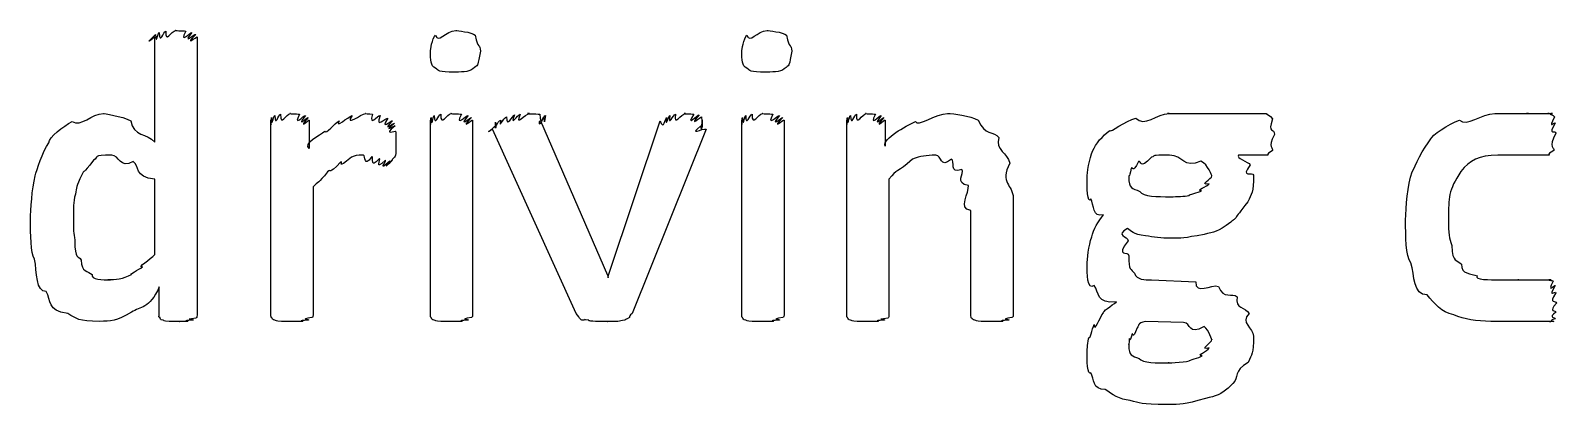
# Model space of a CAD drawing. Header units: millimetres. Extents: x 0 to 216, y 0 to 279.
# Drawn here: x 141.88 to 154.82, y 170.63 to 173.81 of the extents above; entities that cross this region are included whole.
import ezdxf

# ---------------------------------------------------------------- set-up
doc = ezdxf.new("R2010")
doc.units = ezdxf.units.MM
doc.layers.get('0').update_dxf_attribs({"linetype": 'CONTINUOUS'})

msp = doc.modelspace()

# ---------------------------------------------------------------- linework, layer by layer
at = {"color": 0}
for p, q in [((142.938, 172.857), (142.938, 173.75)), ((143.297, 173.75), (143.297, 171.391)), ((145.7, 173.629), (145.7, 173.629)), ((148.34, 173.629), (148.34, 173.629)), ((143.924, 171.391), (143.924, 173.045)), ((144.249, 173.045), (144.249, 172.802)), ((145.276, 171.391), (145.276, 173.045)), ((145.634, 173.045), (145.634, 171.391)), ((146.208, 173.039), (146.776, 171.727)), ((146.787, 171.727), (147.223, 173.039)), ((147.581, 173.045), (147.581, 173.045)), ((147.916, 171.391), (147.916, 173.045)), ((148.274, 173.045), (148.274, 171.391)), ((148.806, 171.391), (148.806, 173.045)), ((149.131, 173.045), (149.131, 172.824)), ((151.825, 173.1), (152.365, 173.1)), ((146.512, 171.402), (145.801, 172.967)), ((147.614, 172.967), (146.986, 171.402)), ((152.432, 172.923), (152.432, 172.923)), ((144.982, 172.863), (144.982, 172.863)), ((152.371, 172.747), (152.128, 172.747)), ((142.938, 171.903), (142.938, 172.543)), ((144.282, 172.477), (144.282, 171.391)), ((149.164, 172.543), (149.164, 171.391)), ((151.903, 172.57), (151.903, 172.57)), ((150.217, 172.383), (150.217, 171.391)), ((149.859, 171.391), (149.859, 172.278)), ((146.776, 171.727), (146.782, 171.705)), ((146.782, 171.705), (146.787, 171.727)), ((142.977, 171.396), (142.977, 171.628)), ((151.39, 171.688), (151.765, 171.672)), ((154.824, 171.49), (154.824, 171.49)), ((151.66, 171.325), (151.34, 171.336)), ((151.903, 171.181), (151.903, 171.181))]:
    msp.add_line(p, q, dxfattribs=at)
for points in [[(142.938, 173.75), (142.823, 173.658), (142.94, 173.764), (142.944, 173.772)], [(142.944, 173.772), (142.951, 173.673), (142.962, 173.784), (142.977, 173.789)], [(142.977, 173.789), (142.98, 173.68), (143.01, 173.795), (143.032, 173.8)], [(143.032, 173.8), (143.024, 173.687), (143.082, 173.805), (143.115, 173.805)], [(143.115, 173.805), (143.094, 173.805), (143.181, 173.802), (143.203, 173.8)], [(143.203, 173.8), (143.138, 173.68), (143.242, 173.791), (143.252, 173.789)], [(143.252, 173.789), (143.164, 173.673), (143.278, 173.779), (143.286, 173.772)], [(143.286, 173.772), (143.178, 173.658), (143.297, 173.757), (143.297, 173.75)], [(145.32, 173.766), (145.337, 173.687), (145.409, 173.805), (145.49, 173.805)], [(145.49, 173.805), (145.499, 173.805), (145.626, 173.791), (145.656, 173.766)], [(147.96, 173.766), (147.978, 173.687), (148.05, 173.805), (148.131, 173.805)], [(148.131, 173.805), (148.139, 173.805), (148.266, 173.791), (148.296, 173.766)], [(145.276, 173.629), (145.276, 173.635), (145.289, 173.74), (145.32, 173.766)], [(145.656, 173.766), (145.675, 173.64), (145.7, 173.698), (145.7, 173.629)], [(147.916, 173.629), (147.916, 173.635), (147.93, 173.74), (147.96, 173.766)], [(148.296, 173.766), (148.316, 173.64), (148.34, 173.698), (148.34, 173.629)], [(145.32, 173.486), (145.276, 173.499), (145.276, 173.559), (145.276, 173.629)], [(145.7, 173.629), (145.675, 173.503), (145.683, 173.516), (145.65, 173.491)], [(147.96, 173.486), (147.916, 173.499), (147.916, 173.559), (147.916, 173.629)], [(148.34, 173.629), (148.316, 173.503), (148.324, 173.516), (148.291, 173.491)], [(145.485, 173.452), (145.334, 173.452), (145.349, 173.463), (145.32, 173.486)], [(145.65, 173.491), (145.613, 173.452), (145.565, 173.452), (145.485, 173.452)], [(148.125, 173.452), (147.974, 173.452), (147.989, 173.463), (147.96, 173.486)], [(148.291, 173.491), (148.253, 173.452), (148.205, 173.452), (148.125, 173.452)], [(142.04, 172.852), (142.043, 172.897), (142.161, 172.992), (142.238, 173.033)], [(142.238, 173.033), (142.315, 172.981), (142.404, 173.1), (142.503, 173.1)], [(142.503, 173.1), (142.499, 173.1), (142.664, 173.079), (142.735, 173.039)], [(142.735, 173.039), (142.756, 172.901), (142.872, 172.937), (142.938, 172.857)], [(143.924, 173.045), (143.924, 172.952), (143.925, 173.058), (143.929, 173.066)], [(143.929, 173.066), (143.931, 172.967), (143.941, 173.079), (143.957, 173.083)], [(143.957, 173.083), (143.959, 172.978), (143.987, 173.094), (144.006, 173.094)], [(144.006, 173.094), (144.001, 172.981), (144.056, 173.1), (144.089, 173.1)], [(144.089, 173.1), (144.063, 173.1), (144.144, 173.097), (144.166, 173.094)], [(144.166, 173.094), (144.107, 172.978), (144.205, 173.09), (144.216, 173.083)], [(144.216, 173.083), (144.129, 172.967), (144.234, 173.073), (144.238, 173.066)], [(144.238, 173.066), (144.14, 172.952), (144.249, 173.051), (144.249, 173.045)], [(144.381, 172.951), (144.389, 172.919), (144.465, 173.017), (144.502, 173.039)], [(144.502, 173.039), (144.464, 172.963), (144.575, 173.075), (144.613, 173.083)], [(144.613, 173.083), (144.541, 172.981), (144.691, 173.1), (144.728, 173.1)], [(144.728, 173.1), (144.709, 173.1), (144.762, 173.097), (144.784, 173.094)], [(144.784, 173.094), (144.753, 172.978), (144.828, 173.09), (144.85, 173.083)], [(144.85, 173.083), (144.802, 172.963), (144.896, 173.068), (144.916, 173.061)], [(144.916, 173.061), (144.839, 172.948), (144.946, 173.046), (144.955, 173.039)], [(144.955, 173.039), (144.852, 172.934), (144.967, 173.024), (144.971, 173.017)], [(144.971, 173.017), (144.861, 172.923), (144.976, 173.006), (144.976, 172.995)], [(144.976, 172.995), (144.864, 172.901), (144.982, 172.967), (144.982, 172.945)], [(145.276, 173.045), (145.276, 172.952), (145.277, 173.058), (145.281, 173.066)], [(145.281, 173.066), (145.287, 172.967), (145.298, 173.079), (145.308, 173.083)], [(145.308, 173.083), (145.311, 172.978), (145.342, 173.094), (145.364, 173.094)], [(145.364, 173.094), (145.36, 172.981), (145.419, 173.1), (145.452, 173.1)], [(145.452, 173.1), (145.43, 173.1), (145.518, 173.097), (145.54, 173.094)], [(145.54, 173.094), (145.477, 172.978), (145.584, 173.09), (145.595, 173.083)], [(145.595, 173.083), (145.503, 172.967), (145.619, 173.073), (145.623, 173.066)], [(145.623, 173.066), (145.514, 172.952), (145.634, 173.051), (145.634, 173.045)], [(145.801, 172.967), (145.712, 172.908), (145.837, 172.995), (145.834, 173.006)], [(145.828, 173.028), (145.822, 172.941), (145.842, 173.04), (145.872, 173.045)], [(145.834, 173.006), (145.822, 172.93), (145.828, 173.024), (145.828, 173.028)], [(145.872, 173.045), (145.852, 172.956), (145.889, 173.064), (145.922, 173.072)], [(145.922, 173.072), (145.918, 172.97), (145.977, 173.084), (145.988, 173.089)], [(145.988, 173.089), (145.944, 172.978), (146.018, 173.094), (146.038, 173.094)], [(146.038, 173.094), (145.984, 172.981), (146.085, 173.1), (146.115, 173.1)], [(146.115, 173.1), (146.05, 173.1), (146.181, 173.097), (146.203, 173.094)], [(146.231, 173.066), (146.187, 172.952), (146.2, 173.05), (146.208, 173.039)], [(146.203, 173.094), (146.211, 172.978), (146.242, 173.09), (146.252, 173.083)], [(146.252, 173.083), (146.233, 172.967), (146.255, 173.073), (146.231, 173.066)], [(147.223, 173.039), (147.252, 172.952), (147.27, 173.058), (147.278, 173.066)], [(147.278, 173.066), (147.267, 172.967), (147.294, 173.079), (147.306, 173.083)], [(147.306, 173.083), (147.289, 172.978), (147.333, 173.094), (147.355, 173.094)], [(147.355, 173.094), (147.333, 172.981), (147.405, 173.1), (147.438, 173.1)], [(147.438, 173.1), (147.395, 173.1), (147.49, 173.097), (147.509, 173.094)], [(147.509, 173.094), (147.432, 172.978), (147.542, 173.091), (147.554, 173.089)], [(147.554, 173.089), (147.454, 172.97), (147.572, 173.079), (147.575, 173.072)], [(147.57, 172.995), (147.454, 172.904), (147.584, 172.978), (147.614, 172.967)], [(147.575, 173.011), (147.575, 172.919), (147.573, 173.002), (147.57, 172.995)], [(147.575, 173.072), (147.578, 172.956), (147.581, 173.055), (147.581, 173.045)], [(147.581, 173.028), (147.578, 172.93), (147.578, 173.018), (147.575, 173.011)], [(147.581, 173.045), (147.578, 172.941), (147.581, 173.035), (147.581, 173.028)], [(147.916, 173.045), (147.916, 172.952), (147.917, 173.058), (147.921, 173.066)], [(147.921, 173.066), (147.927, 172.967), (147.938, 173.079), (147.949, 173.083)], [(147.949, 173.083), (147.952, 172.978), (147.982, 173.094), (148.004, 173.094)], [(148.004, 173.094), (148, 172.981), (148.059, 173.1), (148.092, 173.1)], [(148.092, 173.1), (148.07, 173.1), (148.159, 173.097), (148.18, 173.094)], [(148.18, 173.094), (148.117, 172.978), (148.225, 173.09), (148.235, 173.083)], [(148.235, 173.083), (148.143, 172.967), (148.259, 173.073), (148.263, 173.066)], [(148.263, 173.066), (148.154, 172.952), (148.274, 173.051), (148.274, 173.045)], [(148.806, 173.045), (148.806, 172.952), (148.807, 173.058), (148.812, 173.066)], [(148.812, 173.066), (148.813, 172.967), (148.824, 173.079), (148.839, 173.083)], [(148.839, 173.083), (148.842, 172.978), (148.869, 173.094), (148.889, 173.094)], [(148.889, 173.094), (148.883, 172.981), (148.939, 173.1), (148.971, 173.1)], [(148.971, 173.1), (148.945, 173.1), (149.027, 173.097), (149.049, 173.094)], [(149.049, 173.094), (148.989, 172.978), (149.087, 173.09), (149.098, 173.083)], [(149.098, 173.083), (149.012, 172.967), (149.116, 173.073), (149.12, 173.066)], [(149.12, 173.066), (149.023, 172.952), (149.131, 173.051), (149.131, 173.045)], [(149.131, 172.824), (149.111, 172.893), (149.305, 172.989), (149.39, 173.033)], [(149.39, 173.033), (149.401, 172.981), (149.568, 173.1), (149.66, 173.1)], [(149.66, 173.1), (149.713, 173.1), (149.849, 173.08), (149.92, 173.045)], [(149.92, 173.045), (149.975, 172.908), (150.052, 172.957), (150.096, 172.896)], [(151.037, 172.956), (151.034, 172.934), (151.172, 173.039), (151.258, 173.061)], [(151.258, 173.061), (151.325, 172.981), (151.439, 173.1), (151.539, 173.1)], [(151.539, 173.1), (151.48, 173.1), (151.643, 173.1), (151.687, 173.1)], [(151.687, 173.1), (151.689, 173.1), (151.781, 173.1), (151.825, 173.1)], [(152.365, 173.1), (152.35, 173.1), (152.404, 173.084), (152.415, 173.055)], [(152.415, 173.055), (152.372, 172.923), (152.432, 172.981), (152.432, 172.923)], [(153.76, 172.884), (153.757, 172.912), (153.91, 173.011), (154.003, 173.045)], [(154.003, 173.045), (154.059, 172.981), (154.193, 173.1), (154.3, 173.1)], [(154.3, 173.1), (154.335, 173.1), (154.401, 173.1), (154.449, 173.1)], [(154.449, 173.1), (154.434, 173.1), (154.546, 173.1), (154.587, 173.1)], [(154.587, 173.1), (154.515, 173.1), (154.664, 173.1), (154.697, 173.1)], [(154.697, 173.1), (154.699, 173.1), (154.752, 173.1), (154.763, 173.1)], [(154.763, 173.1), (154.725, 173.1), (154.787, 173.1), (154.791, 173.1)], [(154.791, 173.1), (154.736, 173.1), (154.803, 173.09), (154.807, 173.072)], [(154.807, 173.072), (154.743, 172.948), (154.813, 173.039), (154.813, 173.017)], [(154.813, 173.017), (154.747, 172.904), (154.818, 172.967), (154.818, 172.934)], [(144.249, 172.802), (144.188, 172.846), (144.34, 172.913), (144.381, 172.951)], [(144.982, 172.945), (144.982, 172.86), (144.982, 172.898), (144.982, 172.863)], [(150.096, 172.896), (150.063, 172.787), (150.17, 172.765), (150.189, 172.68)], [(150.894, 172.785), (150.913, 172.842), (150.978, 172.912), (151.037, 172.956)], [(152.432, 172.923), (152.372, 172.802), (152.426, 172.814), (152.415, 172.785)], [(153.6, 172.604), (153.622, 172.648), (153.694, 172.81), (153.76, 172.884)], [(154.818, 172.934), (154.747, 172.802), (154.813, 172.814), (154.802, 172.785)], [(141.924, 172.57), (141.937, 172.621), (141.987, 172.774), (142.04, 172.852)], [(142.574, 172.747), (142.404, 172.747), (142.464, 172.732), (142.42, 172.703)], [(142.756, 172.692), (142.642, 172.628), (142.637, 172.747), (142.574, 172.747)], [(144.706, 172.747), (144.647, 172.747), (144.64, 172.741), (144.607, 172.73)], [(144.778, 172.736), (144.706, 172.628), (144.731, 172.747), (144.706, 172.747)], [(144.844, 172.719), (144.753, 172.617), (144.803, 172.732), (144.778, 172.736)], [(144.982, 172.78), (144.982, 172.747), (144.978, 172.741), (144.971, 172.73)], [(144.982, 172.863), (144.982, 172.791), (144.982, 172.802), (144.982, 172.78)], [(149.561, 172.747), (149.479, 172.747), (149.429, 172.736), (149.363, 172.714)], [(149.693, 172.714), (149.596, 172.628), (149.612, 172.747), (149.561, 172.747)], [(150.844, 172.559), (150.844, 172.588), (150.861, 172.719), (150.894, 172.785)], [(151.544, 172.747), (151.369, 172.747), (151.434, 172.741), (151.39, 172.73)], [(151.809, 172.697), (151.66, 172.628), (151.657, 172.747), (151.544, 172.747)], [(152.128, 172.747), (152.101, 172.721), (152.208, 172.693), (152.228, 172.664)], [(152.415, 172.785), (152.35, 172.747), (152.389, 172.747), (152.371, 172.747)], [(154.328, 172.747), (154.165, 172.747), (154.087, 172.7), (154.014, 172.609)], [(154.499, 172.747), (154.368, 172.747), (154.394, 172.747), (154.328, 172.747)], [(154.62, 172.747), (154.582, 172.747), (154.546, 172.747), (154.499, 172.747)], [(154.708, 172.747), (154.65, 172.747), (154.656, 172.747), (154.62, 172.747)], [(154.763, 172.747), (154.694, 172.747), (154.73, 172.747), (154.708, 172.747)], [(154.802, 172.785), (154.725, 172.747), (154.777, 172.747), (154.763, 172.747)], [(142.42, 172.703), (142.318, 172.57), (142.346, 172.633), (142.321, 172.581)], [(142.938, 172.543), (142.759, 172.559), (142.814, 172.659), (142.756, 172.692)], [(144.514, 172.686), (144.4, 172.57), (144.443, 172.639), (144.403, 172.604)], [(144.607, 172.73), (144.467, 172.61), (144.546, 172.708), (144.514, 172.686)], [(144.894, 172.703), (144.791, 172.606), (144.862, 172.715), (144.844, 172.719)], [(144.932, 172.697), (144.82, 172.595), (144.908, 172.698), (144.894, 172.703)], [(144.955, 172.703), (144.841, 172.595), (144.943, 172.697), (144.932, 172.697)], [(144.971, 172.73), (144.852, 172.606), (144.961, 172.709), (144.955, 172.703)], [(149.363, 172.714), (149.232, 172.588), (149.233, 172.638), (149.164, 172.543)], [(149.782, 172.625), (149.669, 172.588), (149.729, 172.694), (149.693, 172.714)], [(149.837, 172.488), (149.717, 172.511), (149.806, 172.588), (149.782, 172.625)], [(150.189, 172.68), (150.099, 172.504), (150.217, 172.5), (150.217, 172.383)], [(151.219, 172.636), (151.197, 172.533), (151.197, 172.589), (151.197, 172.565)], [(151.28, 172.692), (151.226, 172.577), (151.233, 172.659), (151.219, 172.636)], [(151.39, 172.73), (151.281, 172.61), (151.309, 172.709), (151.28, 172.692)], [(151.903, 172.57), (151.903, 172.566), (151.871, 172.667), (151.809, 172.697)], [(152.228, 172.664), (152.137, 172.548), (152.255, 172.609), (152.255, 172.576)], [(154.014, 172.609), (153.905, 172.445), (153.909, 172.384), (153.909, 172.212)], [(141.885, 172.195), (141.885, 172.284), (141.898, 172.46), (141.924, 172.57)], [(142.321, 172.581), (142.267, 172.471), (142.277, 172.478), (142.266, 172.416)], [(144.403, 172.604), (144.323, 172.5), (144.326, 172.528), (144.282, 172.477)], [(149.859, 172.278), (149.743, 172.286), (149.85, 172.435), (149.837, 172.488)], [(150.877, 172.377), (150.844, 172.317), (150.844, 172.489), (150.844, 172.559)], [(151.197, 172.565), (151.197, 172.456), (151.227, 172.471), (151.291, 172.438)], [(151.814, 172.443), (151.755, 172.445), (151.865, 172.482), (151.88, 172.504)], [(151.88, 172.504), (151.784, 172.489), (151.903, 172.548), (151.903, 172.57)], [(152.255, 172.576), (152.255, 172.43), (152.239, 172.416), (152.206, 172.35)], [(153.545, 172.195), (153.545, 172.306), (153.563, 172.493), (153.6, 172.604)], [(142.266, 172.416), (142.245, 172.346), (142.25, 172.291), (142.25, 172.229)], [(150.982, 172.24), (150.891, 172.213), (150.902, 172.325), (150.877, 172.377)], [(151.291, 172.438), (151.321, 172.394), (151.439, 172.394), (151.55, 172.394)], [(151.55, 172.394), (151.612, 172.394), (151.666, 172.397), (151.71, 172.405)], [(151.71, 172.405), (151.7, 172.412), (151.788, 172.428), (151.814, 172.443)], [(152.206, 172.35), (152.071, 172.18), (152.124, 172.226), (152.062, 172.179)], [(142.25, 172.229), (142.245, 172.096), (142.252, 172.091), (142.26, 172.025)], [(150.883, 172.052), (150.895, 172.119), (150.941, 172.184), (150.982, 172.24)], [(141.919, 171.865), (141.885, 171.912), (141.885, 172.081), (141.885, 172.195)], [(151.186, 172.124), (151.076, 172.066), (151.191, 172.059), (151.191, 172.019)], [(151.34, 172.063), (151.226, 172.074), (151.222, 172.102), (151.186, 172.124)], [(152.062, 172.179), (151.947, 172.088), (151.924, 172.099), (151.836, 172.074)], [(153.589, 171.832), (153.545, 171.89), (153.545, 172.059), (153.545, 172.195)], [(153.909, 172.212), (153.905, 172.066), (153.917, 172.047), (153.936, 171.981)], [(142.26, 172.025), (142.263, 171.85), (142.289, 171.905), (142.315, 171.854)], [(150.844, 171.815), (150.844, 171.861), (150.857, 171.982), (150.883, 172.052)], [(151.191, 172.019), (151.078, 171.872), (151.197, 171.939), (151.197, 171.892)], [(151.55, 172.041), (151.475, 172.041), (151.407, 172.048), (151.34, 172.063)], [(151.836, 172.074), (151.656, 172.041), (151.656, 172.041), (151.55, 172.041)], [(153.936, 171.981), (153.942, 171.821), (153.982, 171.865), (154.019, 171.821)], [(142.018, 171.589), (141.93, 171.581), (141.941, 171.757), (141.919, 171.865)], [(142.315, 171.854), (142.315, 171.751), (142.372, 171.766), (142.409, 171.733)], [(142.834, 171.799), (142.785, 171.79), (142.901, 171.862), (142.938, 171.903)], [(151.197, 171.892), (151.197, 171.766), (151.214, 171.783), (151.246, 171.744)], [(153.727, 171.561), (153.607, 171.559), (153.622, 171.724), (153.589, 171.832)], [(142.409, 171.733), (142.393, 171.688), (142.5, 171.688), (142.563, 171.688)], [(142.652, 171.699), (142.66, 171.702), (142.71, 171.717), (142.74, 171.733)], [(142.74, 171.733), (142.719, 171.735), (142.801, 171.772), (142.834, 171.799)], [(150.905, 171.639), (150.844, 171.592), (150.844, 171.752), (150.844, 171.815)], [(151.246, 171.744), (151.266, 171.688), (151.331, 171.688), (151.39, 171.688)], [(154.019, 171.821), (154.015, 171.733), (154.099, 171.744), (154.152, 171.722)], [(154.152, 171.722), (154.121, 171.688), (154.267, 171.688), (154.333, 171.688)], [(142.2, 171.402), (142.021, 171.427), (142.065, 171.512), (142.018, 171.589)], [(142.563, 171.688), (142.484, 171.688), (142.621, 171.691), (142.652, 171.699)], [(142.977, 171.628), (142.889, 171.438), (142.82, 171.464), (142.74, 171.413)], [(151.092, 171.501), (150.924, 171.482), (150.945, 171.584), (150.905, 171.639)], [(151.765, 171.672), (151.762, 171.556), (151.898, 171.655), (151.958, 171.633)], [(151.958, 171.633), (152.002, 171.515), (152.073, 171.585), (152.117, 171.545)], [(154.333, 171.688), (154.372, 171.688), (154.456, 171.688), (154.504, 171.688)], [(154.504, 171.688), (154.467, 171.688), (154.594, 171.688), (154.631, 171.688)], [(154.631, 171.688), (154.658, 171.688), (154.697, 171.688), (154.719, 171.688)], [(154.719, 171.688), (154.705, 171.688), (154.765, 171.688), (154.78, 171.688)], [(154.78, 171.688), (154.728, 171.688), (154.792, 171.684), (154.796, 171.678)], [(154.796, 171.678), (154.739, 171.556), (154.809, 171.657), (154.813, 171.639)], [(154.813, 171.639), (154.747, 171.523), (154.818, 171.603), (154.818, 171.578)], [(154.818, 171.578), (154.75, 171.471), (154.824, 171.523), (154.824, 171.49)], [(150.982, 171.407), (150.968, 171.415), (151.051, 171.471), (151.092, 171.501)], [(152.117, 171.545), (152.09, 171.438), (152.195, 171.46), (152.217, 171.402)], [(153.953, 171.391), (153.846, 171.413), (153.789, 171.487), (153.727, 171.561)], [(154.824, 171.49), (154.75, 171.409), (154.821, 171.435), (154.818, 171.413)], [(142.47, 171.336), (142.289, 171.336), (142.277, 171.358), (142.2, 171.402)], [(142.74, 171.413), (142.609, 171.336), (142.569, 171.336), (142.47, 171.336)], [(142.983, 171.369), (142.966, 171.365), (142.977, 171.385), (142.977, 171.396)], [(143.01, 171.347), (142.977, 171.349), (142.989, 171.36), (142.983, 171.369)], [(143.06, 171.336), (143.002, 171.339), (143.024, 171.342), (143.01, 171.347)], [(143.142, 171.336), (143.043, 171.336), (143.082, 171.336), (143.06, 171.336)], [(143.214, 171.336), (143.101, 171.336), (143.167, 171.336), (143.142, 171.336)], [(143.264, 171.347), (143.145, 171.339), (143.236, 171.339), (143.214, 171.336)], [(143.286, 171.363), (143.167, 171.349), (143.275, 171.354), (143.264, 171.347)], [(143.297, 171.391), (143.297, 171.36), (143.293, 171.37), (143.286, 171.363)], [(143.929, 171.369), (143.924, 171.365), (143.924, 171.383), (143.924, 171.391)], [(143.957, 171.347), (143.935, 171.349), (143.936, 171.36), (143.929, 171.369)], [(144.012, 171.336), (143.959, 171.339), (143.97, 171.342), (143.957, 171.347)], [(144.1, 171.336), (144.008, 171.336), (144.037, 171.336), (144.012, 171.336)], [(144.188, 171.336), (144.078, 171.336), (144.136, 171.336), (144.1, 171.336)], [(144.243, 171.347), (144.125, 171.339), (144.213, 171.339), (144.188, 171.336)], [(144.271, 171.369), (144.151, 171.349), (144.257, 171.354), (144.243, 171.347)], [(144.282, 171.391), (144.279, 171.365), (144.278, 171.376), (144.271, 171.369)], [(145.281, 171.369), (145.276, 171.365), (145.276, 171.383), (145.276, 171.391)], [(145.308, 171.347), (145.287, 171.349), (145.288, 171.36), (145.281, 171.369)], [(145.364, 171.336), (145.311, 171.339), (145.323, 171.342), (145.308, 171.347)], [(145.452, 171.336), (145.36, 171.336), (145.389, 171.336), (145.364, 171.336)], [(145.54, 171.336), (145.43, 171.336), (145.488, 171.336), (145.452, 171.336)], [(145.595, 171.347), (145.477, 171.339), (145.565, 171.339), (145.54, 171.336)], [(145.623, 171.369), (145.503, 171.349), (145.609, 171.354), (145.595, 171.347)], [(145.634, 171.391), (145.631, 171.365), (145.63, 171.376), (145.623, 171.369)], [(146.578, 171.347), (146.55, 171.339), (146.547, 171.36), (146.512, 171.402)], [(146.616, 171.347), (146.568, 171.349), (146.589, 171.354), (146.578, 171.347)], [(146.677, 171.336), (146.597, 171.339), (146.63, 171.342), (146.616, 171.347)], [(146.771, 171.336), (146.649, 171.336), (146.702, 171.336), (146.677, 171.336)], [(146.865, 171.336), (146.722, 171.336), (146.807, 171.336), (146.771, 171.336)], [(146.925, 171.347), (146.892, 171.339), (146.889, 171.339), (146.865, 171.336)], [(146.964, 171.369), (146.925, 171.349), (146.943, 171.354), (146.925, 171.347)], [(146.986, 171.402), (146.943, 171.365), (146.975, 171.376), (146.964, 171.369)], [(147.921, 171.369), (147.916, 171.365), (147.916, 171.383), (147.916, 171.391)], [(147.949, 171.347), (147.927, 171.349), (147.928, 171.36), (147.921, 171.369)], [(148.004, 171.336), (147.952, 171.339), (147.963, 171.342), (147.949, 171.347)], [(148.092, 171.336), (148, 171.336), (148.029, 171.336), (148.004, 171.336)], [(148.18, 171.336), (148.07, 171.336), (148.128, 171.336), (148.092, 171.336)], [(148.235, 171.347), (148.117, 171.339), (148.205, 171.339), (148.18, 171.336)], [(148.263, 171.369), (148.143, 171.349), (148.249, 171.354), (148.235, 171.347)], [(148.274, 171.391), (148.271, 171.365), (148.27, 171.376), (148.263, 171.369)], [(148.812, 171.369), (148.806, 171.365), (148.806, 171.383), (148.806, 171.391)], [(148.839, 171.347), (148.817, 171.349), (148.819, 171.36), (148.812, 171.369)], [(148.894, 171.336), (148.842, 171.339), (148.853, 171.342), (148.839, 171.347)], [(148.983, 171.336), (148.89, 171.336), (148.919, 171.336), (148.894, 171.336)], [(149.071, 171.336), (148.96, 171.336), (149.018, 171.336), (148.983, 171.336)], [(149.126, 171.347), (149.007, 171.339), (149.096, 171.339), (149.071, 171.336)], [(149.153, 171.363), (149.033, 171.349), (149.14, 171.354), (149.126, 171.347)], [(149.164, 171.391), (149.162, 171.36), (149.16, 171.37), (149.153, 171.363)], [(149.865, 171.363), (149.86, 171.36), (149.859, 171.38), (149.859, 171.391)], [(149.892, 171.347), (149.871, 171.349), (149.871, 171.359), (149.865, 171.363)], [(149.947, 171.336), (149.897, 171.339), (149.906, 171.342), (149.892, 171.347)], [(150.041, 171.336), (149.944, 171.336), (149.972, 171.336), (149.947, 171.336)], [(150.124, 171.336), (150.015, 171.336), (150.074, 171.336), (150.041, 171.336)], [(150.179, 171.347), (150.063, 171.339), (150.148, 171.339), (150.124, 171.336)], [(150.206, 171.369), (150.088, 171.349), (150.192, 171.354), (150.179, 171.347)], [(150.217, 171.391), (150.217, 171.365), (150.213, 171.376), (150.206, 171.369)], [(150.905, 171.308), (150.906, 171.234), (150.952, 171.374), (150.982, 171.407)], [(151.34, 171.336), (151.263, 171.318), (151.287, 171.3), (151.269, 171.281)], [(151.836, 171.292), (151.696, 171.212), (151.733, 171.325), (151.66, 171.325)], [(152.217, 171.402), (152.137, 171.325), (152.255, 171.283), (152.255, 171.209)], [(154.267, 171.336), (154.143, 171.336), (154.044, 171.354), (153.953, 171.391)], [(154.427, 171.336), (154.317, 171.336), (154.322, 171.336), (154.267, 171.336)], [(154.576, 171.336), (154.423, 171.336), (154.482, 171.336), (154.427, 171.336)], [(154.697, 171.336), (154.632, 171.336), (154.623, 171.336), (154.576, 171.336)], [(154.774, 171.336), (154.703, 171.336), (154.733, 171.336), (154.697, 171.336)], [(154.802, 171.336), (154.732, 171.336), (154.788, 171.336), (154.774, 171.336)], [(154.813, 171.358), (154.743, 171.336), (154.809, 171.336), (154.802, 171.336)], [(154.818, 171.413), (154.747, 171.365), (154.816, 171.371), (154.813, 171.358)], [(150.844, 171.082), (150.844, 171.09), (150.85, 171.164), (150.861, 171.203)], [(150.861, 171.203), (150.866, 171.167), (150.886, 171.275), (150.905, 171.308)], [(151.202, 171.187), (151.197, 171.101), (151.197, 171.152), (151.197, 171.137)], [(151.225, 171.231), (151.204, 171.134), (151.205, 171.202), (151.202, 171.187)], [(151.269, 171.281), (151.226, 171.164), (151.235, 171.246), (151.225, 171.231)], [(151.903, 171.181), (151.903, 171.164), (151.88, 171.267), (151.836, 171.292)], [(152.255, 171.209), (152.255, 171.057), (152.24, 171.059), (152.211, 170.988)], [(150.877, 170.9), (150.844, 170.866), (150.844, 171.016), (150.844, 171.082)], [(151.197, 171.137), (151.197, 171.035), (151.226, 171.047), (151.285, 171.021)], [(151.82, 171.044), (151.759, 171.042), (151.869, 171.085), (151.88, 171.11)], [(151.88, 171.11), (151.784, 171.09), (151.903, 171.156), (151.903, 171.181)], [(151.285, 171.021), (151.318, 170.983), (151.431, 170.983), (151.539, 170.983)], [(151.539, 170.983), (151.495, 170.983), (151.666, 170.988), (151.71, 171)], [(151.71, 171), (151.704, 171.005), (151.794, 171.026), (151.82, 171.044)], [(152.211, 170.988), (152.079, 170.917), (152.137, 170.859), (152.079, 170.807)], [(150.998, 170.757), (150.891, 170.755), (150.902, 170.845), (150.877, 170.9)], [(152.079, 170.807), (151.96, 170.693), (151.942, 170.71), (151.848, 170.68)], [(151.208, 170.663), (151.12, 170.674), (151.054, 170.717), (150.998, 170.757)], [(151.848, 170.68), (151.656, 170.63), (151.646, 170.63), (151.522, 170.63)], [(151.522, 170.63), (151.292, 170.63), (151.296, 170.641), (151.208, 170.663)]]:
    msp.add_open_spline(points, degree=3, dxfattribs=at)

doc.saveas('drawing.dxf')
